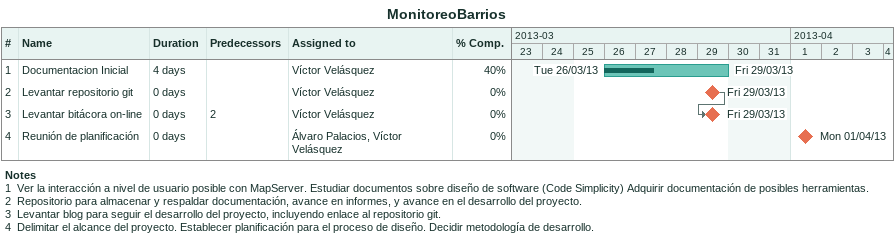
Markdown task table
MonitoreoBarrios

| ID | Task | Duration | Start | Finish | Predecessors | Resources | % complete |
|---|---|---|---|---|---|---|---|
| 1 | Documentacion Inicial | 4d | 2013-03-26 | 2013-03-29 |  | Víctor Velásquez | 40 |
| 2 | Levantar repositorio git | 0d | 2013-03-29 | 2013-03-29 |  | Víctor Velásquez | 0 |
| 3 | Levantar bitácora on-line | 0d | 2013-03-29 | 2013-03-29 | 2 | Víctor Velásquez | 0 |
| 4 | Reunión de planificación | 0d | 2013-04-01 | 2013-04-01 |  | Álvaro Palacios, Víctor Velásquez | 0 |

Notes
- 1: Ver la interacción a nivel de usuario posible con MapServer. Estudiar documentos sobre diseño de software (Code Simplicity) Adquirir documentación de posibles herramientas.
- 2: Repositorio para almacenar y respaldar documentación, avance en informes, y avance en el desarrollo del proyecto.
- 3: Levantar blog para seguir el desarrollo del proyecto, incluyendo enlace al repositorio git.
- 4: Delimitar el alcance del proyecto. Establecer planificación para el proceso de diseño. Decidir metodología de desarrollo.
